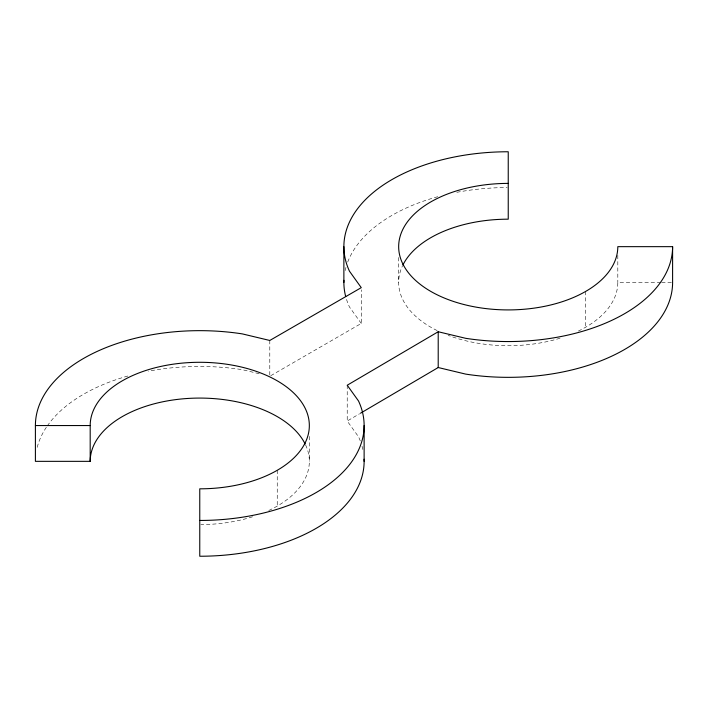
<?xml version="1.0" encoding="UTF-8"?>
<svg xmlns="http://www.w3.org/2000/svg" width="708" height="708" viewBox="0 0 708 708"><rect width="100%" height="100%" fill="white"/><g stroke="black" fill="none" stroke-linecap="round" stroke-linejoin="round"><path stroke-width="0.53" stroke-dasharray="3.54 2.66" d="M360.284 440.951A164.362 94.89 0 0 0 358.522 436.783L347.221 421.021L359.54 413.782M270.748 375.709L361.266 323.441L361.266 289.82M578.365 331.052A109.572 63.26 0 0 0 617.81 282.448L660.546 282.448M661.644 282.448L672.6 282.448M259.216 373.727L242.304 369.682A164.362 94.89 0 0 0 148.353 371.213M361.266 323.441L349.478 307.006A164.362 94.89 0 0 1 346.274 298.59M617.81 255.331L617.81 282.448M585.72 291.395L585.72 327.176M398.666 257.5L398.666 282.448M347.221 385.232L347.221 421.021M309.334 436.402L309.334 461.342M277.244 470.289L277.244 506.078M269.792 340.468L269.792 375.169M305.608 444.969A109.572 63.26 0 0 1 267.951 510.866M252.57 516.778A109.572 63.26 0 0 1 200.851 524.601M37.197 447.341A164.362 94.89 0 0 1 46.666 426.809M47.286 425.915A164.362 94.89 0 0 1 128.856 375.736M362.036 446.27A164.362 94.89 0 0 1 362.841 449.491M560.037 338.194A109.572 63.26 0 0 1 448.164 335.353M437.146 330.583A109.572 63.26 0 0 1 402.392 266.075M345.159 270.598A164.362 94.89 0 0 1 345.964 267.376M347.716 262.057A164.362 94.89 0 0 1 439.447 196.258M456.828 192.311A164.362 94.89 0 0 1 507.149 187.549"/><path stroke-width="1.06" d="M360.487 413.224L438.208 367.532L465.696 374.107A164.362 94.89 0 0 0 672.6 282.448L672.6 246.658A164.362 94.89 0 0 1 465.696 338.318L438.208 331.742L347.221 385.232L358.522 400.994A164.362 94.89 0 0 1 199.762 520.451M672.6 246.658L617.81 246.658A109.572 63.26 0 0 1 508.238 309.918A109.572 63.26 0 0 1 398.666 246.658A109.572 63.26 0 0 1 508.238 183.399M305.157 444.04A109.572 63.26 0 0 0 184.629 398.684A109.572 63.26 0 0 0 90.19 461.342L35.4 461.342L35.4 425.552L90.19 425.552A109.572 63.26 0 0 1 199.762 362.292A109.572 63.26 0 0 1 309.334 425.552A109.572 63.26 0 0 1 199.762 488.821L199.762 556.24A164.362 94.89 0 0 0 364.08 459.2M438.208 331.742L438.208 367.532M364.124 425.552L364.124 461.342M343.876 246.658L343.876 282.448M90.19 425.552L90.19 461.342M345.672 296.448A164.362 94.89 0 0 1 343.92 280.306M402.843 265.137A109.572 63.26 0 0 1 508.238 219.179L508.238 151.76A164.362 94.89 0 0 0 349.478 271.217L361.266 287.652L269.792 340.468L242.304 333.893A164.362 94.89 0 0 0 35.4 425.552"/></g></svg>
